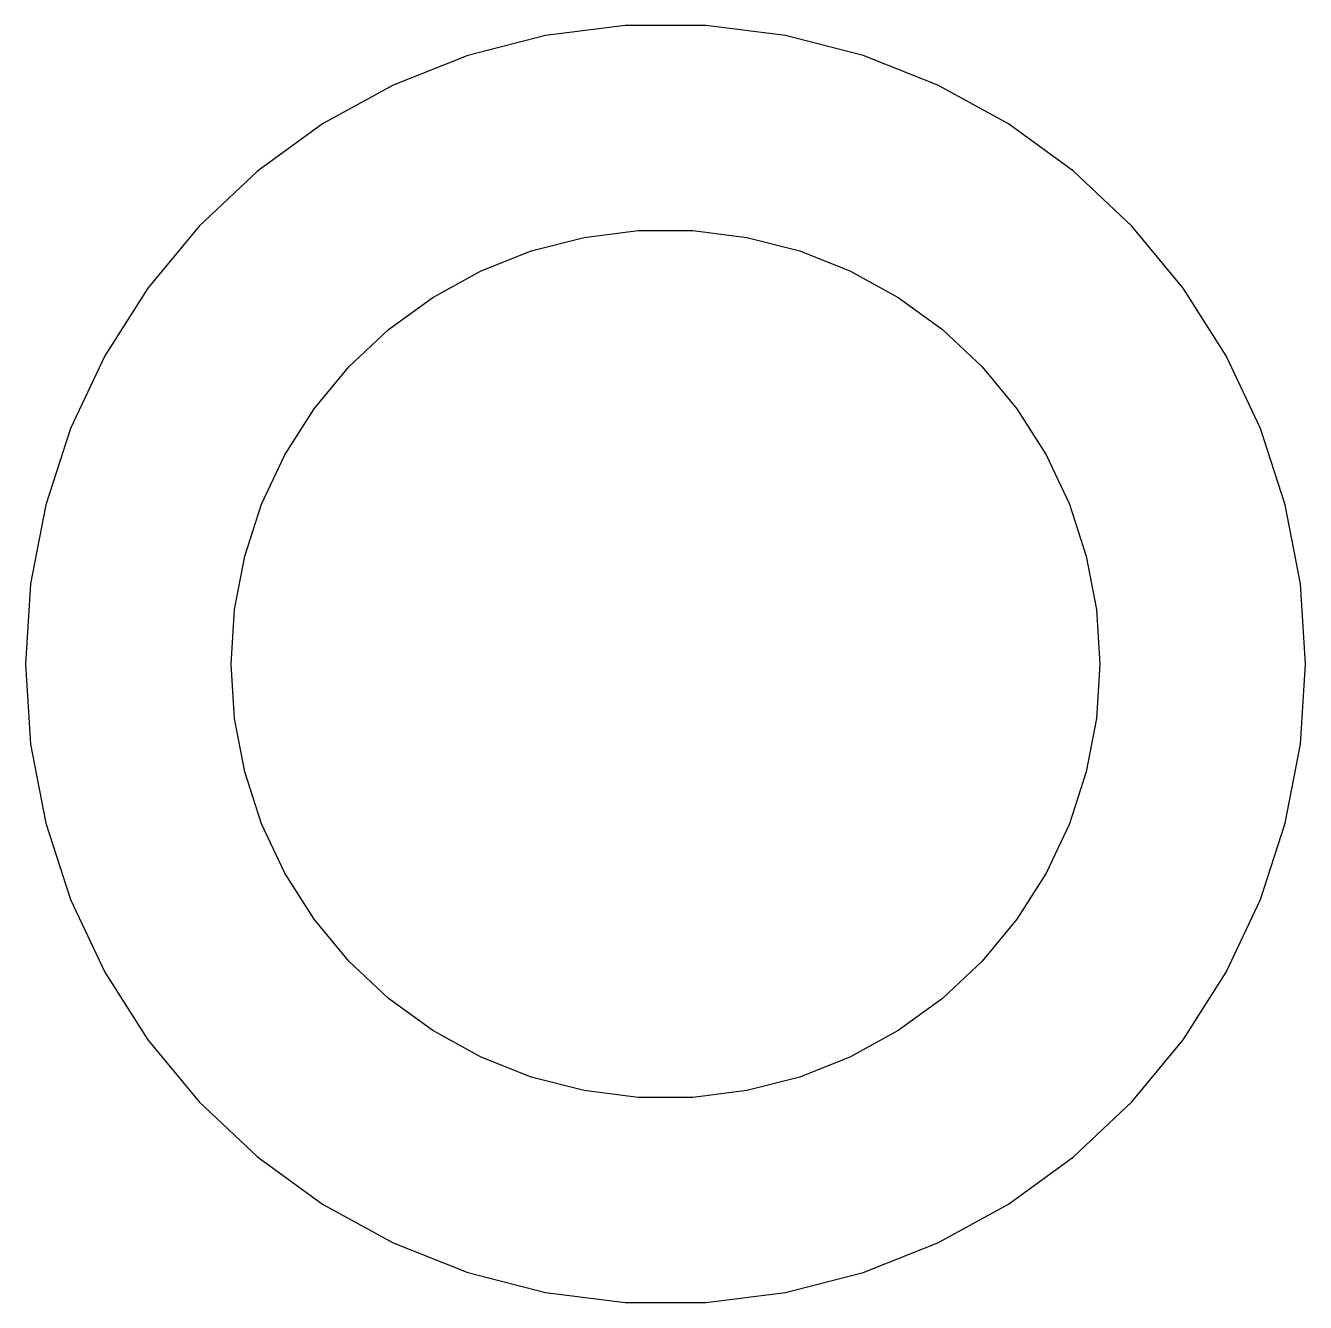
# Model space of a CAD drawing. Header units: metres. Extents: x -12 to 12, y -11 to 122.
# Drawn here: x -11.05 to 11.05, y -11.03 to 11.03 of the extents above.
import ezdxf

# ---------------------------------------------------------------- set-up
doc = ezdxf.new("R2010")
doc.units = ezdxf.units.M

msp = doc.modelspace()

# ---------------------------------------------------------------- linework, layer by layer
for p, q in [((-2.07011, 10.8519), (-3.41389, 10.5069)), ((-0.69368, 11.0258), (-2.07011, 10.8519)), ((0.69368, 11.0258), (-0.69368, 11.0258)), ((2.07011, 10.8519), (0.69368, 11.0258)), ((3.41389, 10.5069), (2.07011, 10.8519)), ((-3.41389, 10.5069), (-4.70384, 9.99617)), ((4.70384, 9.99617), (3.41389, 10.5069)), ((-4.70384, 9.99617), (-5.9196, 9.3278)), ((5.9196, 9.3278), (4.70384, 9.99617)), ((-5.9196, 9.3278), (-7.04201, 8.51233)), ((7.04201, 8.51233), (5.9196, 9.3278)), ((-7.04201, 8.51233), (-8.05336, 7.56261)), ((8.05336, 7.56261), (7.04201, 8.51233)), ((-8.05336, 7.56261), (-8.9377, 6.49362)), ((8.9377, 6.49362), (8.05336, 7.56261)), ((-2.31763, 7.13292), (-1.40535, 7.36714)), ((-1.40535, 7.36714), (-0.470917, 7.4852)), ((-0.470917, 7.4852), (0.470917, 7.4852)), ((0.470917, 7.4852), (1.40535, 7.36714)), ((1.40535, 7.36714), (2.31763, 7.13292)), ((-3.19334, 6.78619), (-2.31763, 7.13292)), ((2.31763, 7.13292), (3.19334, 6.78619)), ((-4.01869, 6.33246), (-3.19334, 6.78619)), ((3.19334, 6.78619), (4.01869, 6.33246)), ((-8.9377, 6.49362), (-9.68109, 5.32222)), ((9.68109, 5.32222), (8.9377, 6.49362)), ((-4.78067, 5.77884), (-4.01869, 6.33246)), ((4.01869, 6.33246), (4.78067, 5.77884)), ((-5.46725, 5.13409), (-4.78067, 5.77884)), ((4.78067, 5.77884), (5.46725, 5.13409)), ((-9.68109, 5.32222), (-10.2718, 4.06689)), ((10.2718, 4.06689), (9.68109, 5.32222)), ((-6.06763, 4.40839), (-5.46725, 5.13409)), ((5.46725, 5.13409), (6.06763, 4.40839)), ((-6.5723, 3.61314), (-6.06763, 4.40839)), ((6.06763, 4.40839), (6.5723, 3.61314)), ((-10.2718, 4.06689), (-10.7005, 2.74742)), ((10.7005, 2.74742), (10.2718, 4.06689)), ((-6.97331, 2.76093), (-6.5723, 3.61314)), ((6.5723, 3.61314), (6.97331, 2.76093)), ((-10.7005, 2.74742), (-10.9605, 1.38463)), ((-7.26436, 1.86517), (-6.97331, 2.76093)), ((6.97331, 2.76093), (7.26436, 1.86517)), ((10.9605, 1.38463), (10.7005, 2.74742)), ((-7.44086, 0.939987), (-7.26436, 1.86517)), ((7.26436, 1.86517), (7.44086, 0.939987)), ((-10.9605, 1.38463), (-11.0476, 0)), ((11.0476, 0), (10.9605, 1.38463)), ((-7.5, 0), (-7.44086, 0.939987)), ((7.44086, 0.939987), (7.5, 0)), ((-11.0476, 0), (-10.9605, -1.38463)), ((-7.44086, -0.939987), (-7.5, 0)), ((7.5, 0), (7.44086, -0.939987)), ((10.9605, -1.38463), (11.0476, 0)), ((-7.26436, -1.86517), (-7.44086, -0.939987)), ((7.44086, -0.939987), (7.26436, -1.86517)), ((-10.9605, -1.38463), (-10.7005, -2.74742)), ((10.7005, -2.74742), (10.9605, -1.38463)), ((-6.97331, -2.76093), (-7.26436, -1.86517)), ((7.26436, -1.86517), (6.97331, -2.76093)), ((-10.7005, -2.74742), (-10.2718, -4.06689)), ((-6.5723, -3.61314), (-6.97331, -2.76093)), ((6.97331, -2.76093), (6.5723, -3.61314)), ((10.2718, -4.06689), (10.7005, -2.74742)), ((-6.06763, -4.40839), (-6.5723, -3.61314)), ((6.5723, -3.61314), (6.06763, -4.40839)), ((-10.2718, -4.06689), (-9.68109, -5.32222)), ((9.68109, -5.32222), (10.2718, -4.06689)), ((-5.46725, -5.13409), (-6.06763, -4.40839)), ((6.06763, -4.40839), (5.46725, -5.13409)), ((-4.78067, -5.77884), (-5.46725, -5.13409)), ((5.46725, -5.13409), (4.78067, -5.77884)), ((-9.68109, -5.32222), (-8.9377, -6.49362)), ((8.9377, -6.49362), (9.68109, -5.32222)), ((-4.01869, -6.33246), (-4.78067, -5.77884)), ((4.78067, -5.77884), (4.01869, -6.33246)), ((-3.19334, -6.78619), (-4.01869, -6.33246)), ((4.01869, -6.33246), (3.19334, -6.78619)), ((-8.9377, -6.49362), (-8.05336, -7.56261)), ((8.05336, -7.56261), (8.9377, -6.49362)), ((-2.31763, -7.13292), (-3.19334, -6.78619)), ((3.19334, -6.78619), (2.31763, -7.13292)), ((-1.40535, -7.36714), (-2.31763, -7.13292)), ((2.31763, -7.13292), (1.40535, -7.36714)), ((-0.470917, -7.4852), (-1.40535, -7.36714)), ((0.470917, -7.4852), (-0.470917, -7.4852)), ((1.40535, -7.36714), (0.470917, -7.4852)), ((-8.05336, -7.56261), (-7.04201, -8.51233)), ((7.04201, -8.51233), (8.05336, -7.56261)), ((-7.04201, -8.51233), (-5.9196, -9.3278)), ((5.9196, -9.3278), (7.04201, -8.51233)), ((-5.9196, -9.3278), (-4.70384, -9.99617)), ((4.70384, -9.99617), (5.9196, -9.3278)), ((-4.70384, -9.99617), (-3.41389, -10.5069)), ((3.41389, -10.5069), (4.70384, -9.99617)), ((-3.41389, -10.5069), (-2.07011, -10.8519)), ((2.07011, -10.8519), (3.41389, -10.5069)), ((-2.07011, -10.8519), (-0.69368, -11.0258)), ((-0.69368, -11.0258), (0.69368, -11.0258)), ((0.69368, -11.0258), (2.07011, -10.8519))]:
    msp.add_line(p, q)

doc.saveas('drawing.dxf')
